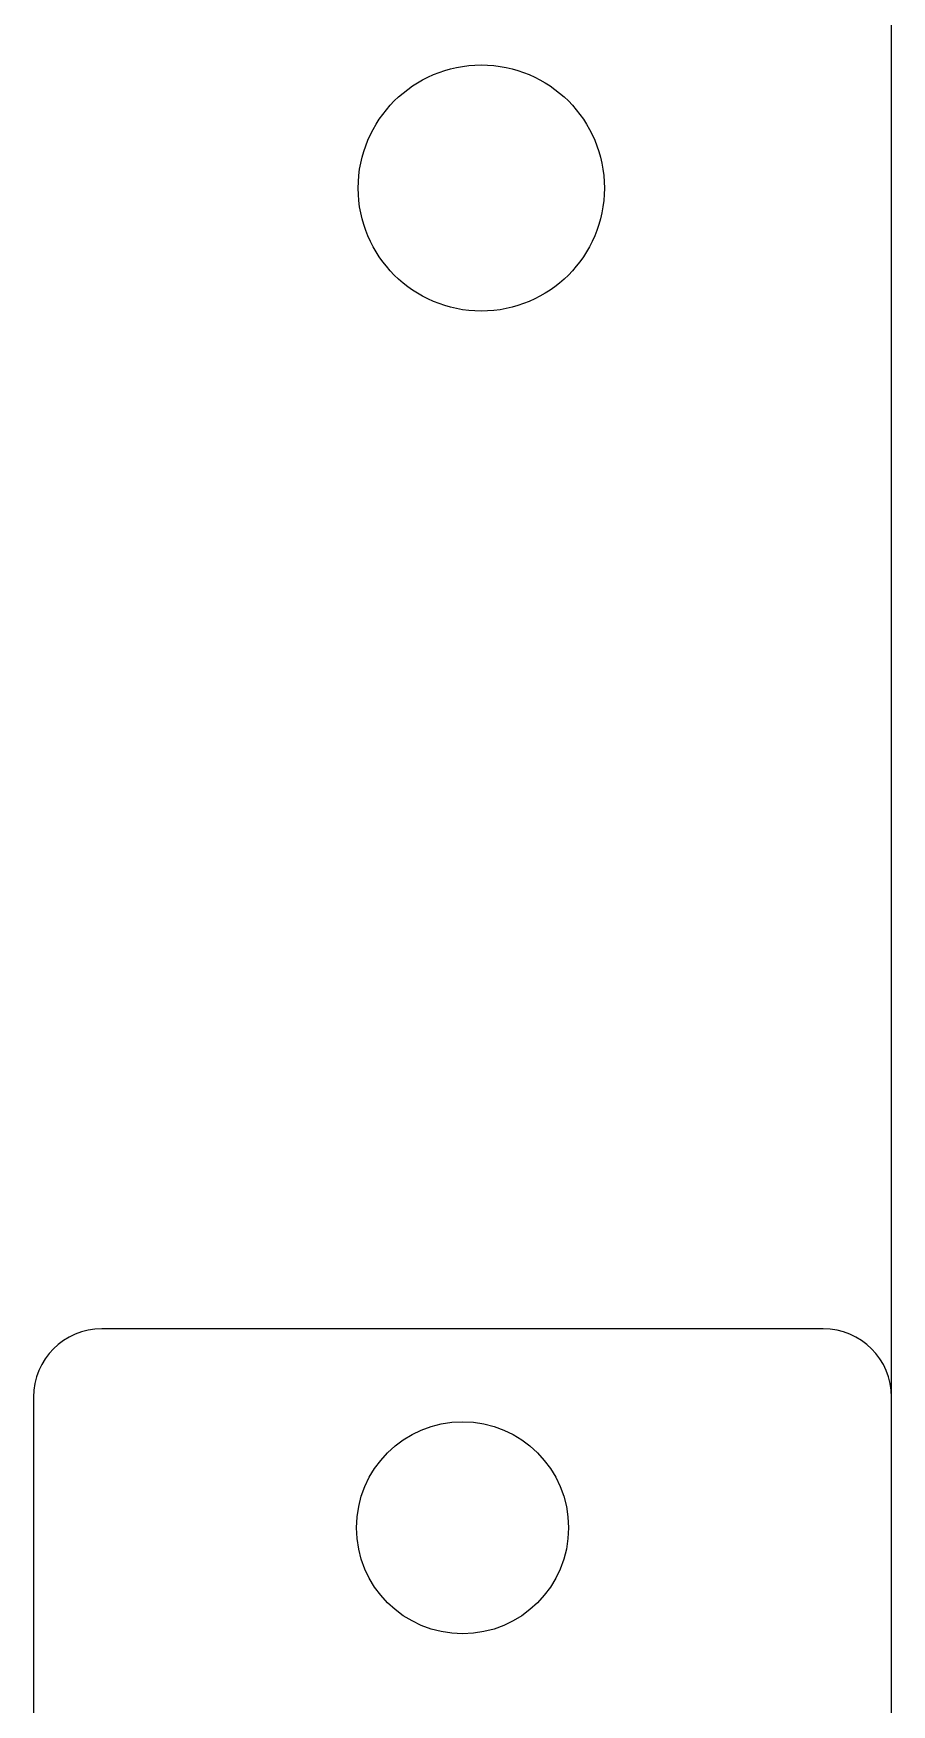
# Model space of a CAD drawing. Header units: millimetres. Extents: x 114 to 280, y 84 to 210.
# Drawn here: x 267.43 to 279.98, y 163.97 to 188.41 of the extents above; entities that cross this region are included whole.
import ezdxf

# ---------------------------------------------------------------- set-up
doc = ezdxf.new("R2010")
doc.units = ezdxf.units.MM

msp = doc.modelspace()

# ---------------------------------------------------------------- linework, layer by layer
at = {"color": 7, "linetype": 'Continuous', "lineweight": 25}
for p, q in [((279.98, 168.47), (279.98, 204.15)), ((278.98, 169.47), (268.43, 169.47)), ((267.43, 168.47), (267.43, 101.15)), ((279.98, 101.15), (279.98, 168.47))]:
    msp.add_line(p, q, dxfattribs=at)
for centre, radius in [((273.98, 186.15), 1.8), ((273.705, 166.56), 1.55)]:
    msp.add_circle(centre, radius, dxfattribs=at)
for centre, start, end in [((268.43, 168.47), 90, 180), ((278.98, 168.47), 0, 90)]:
    msp.add_arc(centre, 1, start, end, dxfattribs=at)

doc.saveas('drawing.dxf')
